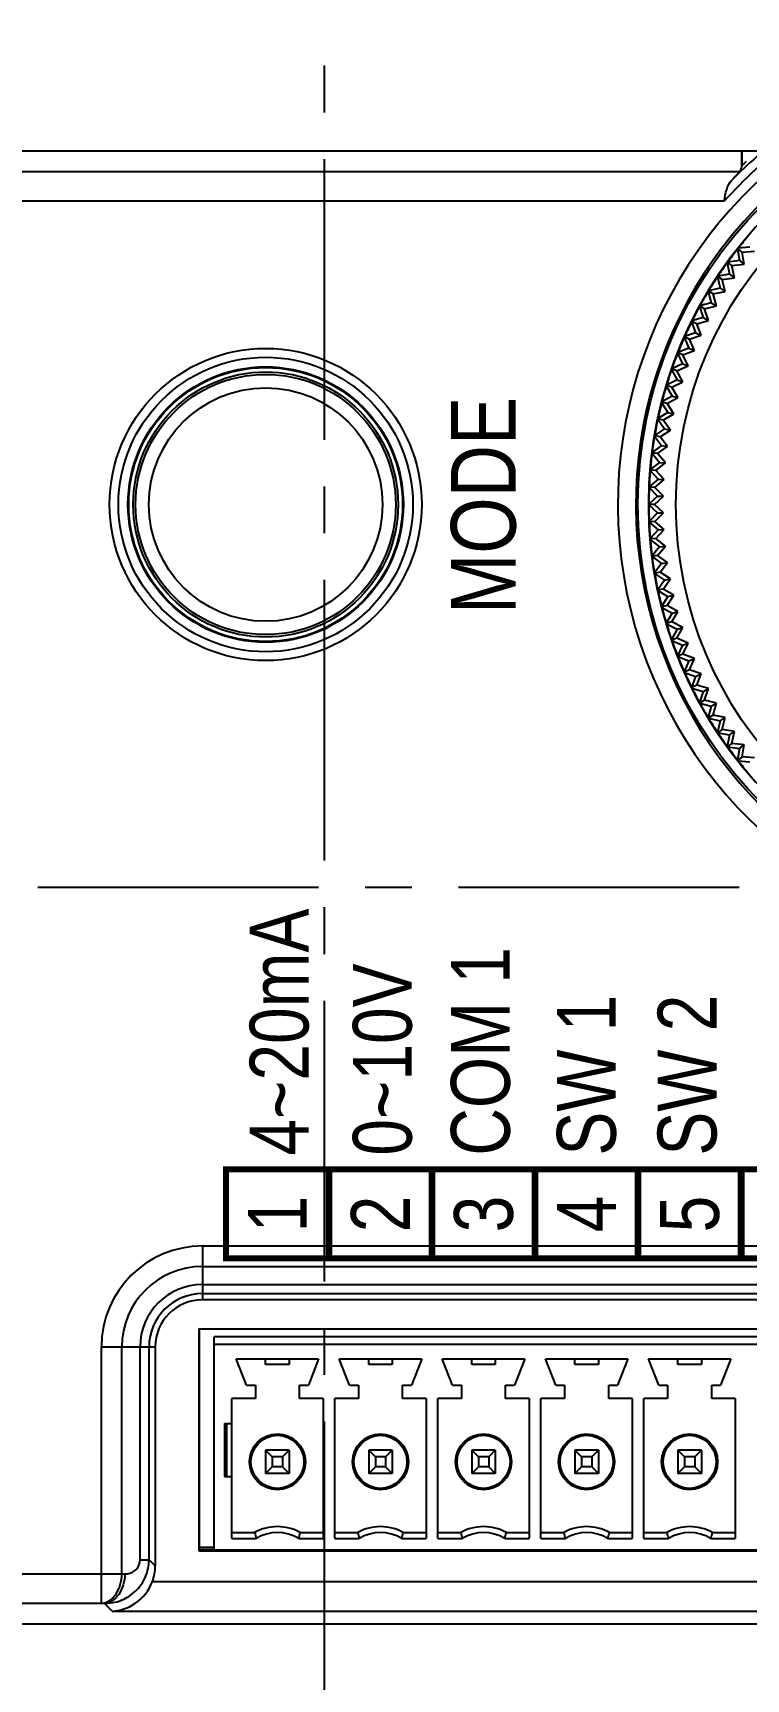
# Model space of a CAD drawing. Extents: x -1638 to -494, y -74 to 314.
# Drawn here: x -1412.4 to -1388.2, y 228.9 to 284.8 of the extents above; entities that cross this region are included whole.
import ezdxf

# ---------------------------------------------------------------- set-up
doc = ezdxf.new("R2010")
doc.units = 0
doc.header["$PDMODE"] = 3
doc.header["$PDSIZE"] = 0.7
doc.linetypes.add('CENTER', pattern=[17.8, 10.75, -2.35, 2.35, -2.35])
doc.linetypes.add('CENTER2', pattern=[28.575, 19.05, -3.175, 3.175, -3.175])
doc.layers.get('DEFPOINTS').update_dxf_attribs({"linetype": 'CONTINUOUS'})
for name, color, linetype in [('1', 7, 'CENTER'), ('3', 112, 'CENTER'), ('DIM', 1, 'CONTINUOUS')]:
    doc.layers.add(name, color=color, linetype=linetype)
doc.styles.add('OMI-1', font='arial.ttf', dxfattribs={"oblique": 1, "height": 3})
doc.styles.get("Standard").update_dxf_attribs({"font": 'gulim.ttc', "width": 0.8, "height": 2})
doc.dimstyles.new('1', dxfattribs={"dimtxt": 5, "dimasz": 2.5, "dimexe": 0.8, "dimexo": 0.3, "dimgap": 0.5, "dimtad": 1, "dimtoh": 1, "dimdec": 1, "dimzin": 0, "dimtxsty": 'OMI-1', "dimcen": 0, "dimclrd": 256, "dimclre": 256, "dimclrt": 256, "dimazin": 3, "dimtfac": 0.8, "dimtdec": 1, "dimtix": 1, "dimtmove": 0, "dimatfit": 3, "dimtolj": 1, "dimtzin": 0})

# ---------------------------------------------------------------- blocks, each defined once
blk = doc.blocks.new('*D2227')
at = {"layer": 'DEFPOINTS', "color": 0}
for p in [(-1477.508, 230.811), (-1327.508, 230.811), (-1327.508, 218.745)]:
    blk.add_point(p, dxfattribs=at)
at = {"layer": 'DIM'}
for p, q in [((-1477.508, 230.511), (-1477.508, 217.945)), ((-1327.508, 230.511), (-1327.508, 217.945)), ((-1475.008, 218.745), (-1330.008, 218.745))]:
    blk.add_line(p, q, dxfattribs=at)
for points in [[(-1475.008, 219.161), (-1475.008, 218.328), (-1477.508, 218.745)], [(-1330.008, 218.328), (-1330.008, 219.161), (-1327.508, 218.745)]]:
    blk.add_solid(points, dxfattribs=at)
at = {"layer": 'DIM', "insert": (-1402.508, 220.776), "char_height": 3, "attachment_point": 5, "style": 'OMI-1'}
blk.add_mtext('\\A1;150.0', dxfattribs=at)
blk = doc.blocks.new('*D2228')
at = {"layer": 'DEFPOINTS', "color": 0}
for p in [(-1308.108, 235.361), (-1402.508, 209.732), (-1308.108, 209.732)]:
    blk.add_point(p, dxfattribs=at)
at = {"layer": 'DIM'}
for p, q in [((-1308.108, 235.061), (-1308.108, 208.932)), ((-1402.508, 210.032), (-1402.508, 210.532)), ((-1400.008, 209.732), (-1310.608, 209.732))]:
    blk.add_line(p, q, dxfattribs=at)
for points in [[(-1400.008, 210.149), (-1400.008, 209.315), (-1402.508, 209.732)], [(-1310.608, 209.315), (-1310.608, 210.149), (-1308.108, 209.732)]]:
    blk.add_solid(points, dxfattribs=at)
at = {"layer": 'DIM', "insert": (-1355.308, 211.764), "char_height": 3, "attachment_point": 5, "style": 'OMI-1'}
blk.add_mtext('\\A1;94.4', dxfattribs=at)
blk = doc.blocks.new('*D2229')
at = {"layer": 'DEFPOINTS', "color": 0}
for p in [(-1496.908, 235.361), (-1496.908, 209.732), (-1402.508, 209.732)]:
    blk.add_point(p, dxfattribs=at)
at = {"layer": 'DIM'}
for p, q in [((-1496.908, 235.061), (-1496.908, 208.932)), ((-1402.508, 210.032), (-1402.508, 210.532)), ((-1405.008, 209.732), (-1494.408, 209.732))]:
    blk.add_line(p, q, dxfattribs=at)
for points in [[(-1494.408, 210.149), (-1494.408, 209.315), (-1496.908, 209.732)], [(-1405.008, 209.315), (-1405.008, 210.149), (-1402.508, 209.732)]]:
    blk.add_solid(points, dxfattribs=at)
at = {"layer": 'DIM', "insert": (-1449.708, 211.764), "char_height": 3, "attachment_point": 5, "style": 'OMI-1'}
blk.add_mtext('\\A1;94.4', dxfattribs=at)

msp = doc.modelspace()

# ---------------------------------------------------------------- linework, layer by layer
at = {"layer": '1', "color": 0, "linetype": 'CONTINUOUS'}
for p, q in [((-1387.783, 280.811), (-1477.508, 280.811)), ((-1328.508, 280.811), (-1476.508, 280.811)), ((-1387.783, 280.811), (-1388.331, 280.811)), ((-1388.331, 280.811), (-1388.331, 280.322)), ((-1388.331, 280.322), (-1388.331, 280.811)), ((-1415.508, 280.112), (-1388.399, 280.112)), ((-1388.933, 279.112), (-1415.508, 279.112)), ((-1388.477, 277.488), (-1388.445, 277.48)), ((-1388.477, 277.488), (-1388.42, 277.094)), ((-1388.064, 277.544), (-1388.461, 277.509)), ((-1388.445, 277.48), (-1388.461, 277.509)), ((-1388.321, 277.381), (-1388.445, 277.48)), ((-1388.321, 277.381), (-1387.905, 277.412)), ((-1388.256, 276.969), (-1388.321, 277.381)), ((-1388.831, 277.021), (-1388.798, 277.014)), ((-1388.831, 277.021), (-1388.758, 276.63)), ((-1388.42, 277.094), (-1388.815, 277.043)), ((-1388.798, 277.014), (-1388.815, 277.043)), ((-1388.67, 276.921), (-1388.798, 277.014)), ((-1388.67, 276.921), (-1388.256, 276.969)), ((-1388.588, 276.512), (-1388.67, 276.921)), ((-1388.42, 277.094), (-1388.256, 276.969)), ((-1389.075, 276.152), (-1389.464, 276.068)), ((-1389.165, 276.54), (-1389.132, 276.534)), ((-1389.165, 276.54), (-1389.075, 276.152)), ((-1388.758, 276.63), (-1389.15, 276.562)), ((-1389.132, 276.534), (-1389.15, 276.562)), ((-1389, 276.447), (-1389.132, 276.534)), ((-1389.075, 276.152), (-1388.901, 276.041)), ((-1389, 276.447), (-1388.588, 276.512)), ((-1388.901, 276.041), (-1389, 276.447)), ((-1388.758, 276.63), (-1388.588, 276.512)), ((-1389.77, 275.537), (-1389.737, 275.534)), ((-1389.77, 275.537), (-1389.649, 275.158)), ((-1389.373, 275.661), (-1389.758, 275.561)), ((-1389.737, 275.534), (-1389.758, 275.561)), ((-1389.599, 275.458), (-1389.737, 275.534)), ((-1389.599, 275.458), (-1389.194, 275.558)), ((-1389.478, 276.045), (-1389.445, 276.04)), ((-1389.478, 276.045), (-1389.373, 275.661)), ((-1389.445, 276.04), (-1389.464, 276.068)), ((-1389.31, 275.959), (-1389.445, 276.04)), ((-1389.373, 275.661), (-1389.194, 275.558)), ((-1389.31, 275.959), (-1388.901, 276.041)), ((-1389.194, 275.558), (-1389.31, 275.959)), ((-1390.041, 275.018), (-1390.008, 275.016)), ((-1390.041, 275.018), (-1389.904, 274.644)), ((-1389.649, 275.158), (-1390.03, 275.042)), ((-1390.008, 275.016), (-1390.03, 275.042)), ((-1389.866, 274.946), (-1390.008, 275.016)), ((-1389.866, 274.946), (-1389.466, 275.063)), ((-1389.649, 275.158), (-1389.466, 275.063)), ((-1389.466, 275.063), (-1389.599, 275.458)), ((-1390.29, 274.488), (-1390.257, 274.487)), ((-1390.29, 274.488), (-1390.138, 274.12)), ((-1389.904, 274.644), (-1390.279, 274.512)), ((-1390.257, 274.487), (-1390.279, 274.512)), ((-1390.113, 274.423), (-1390.257, 274.487)), ((-1390.113, 274.423), (-1389.717, 274.557)), ((-1389.947, 274.04), (-1390.113, 274.423)), ((-1389.904, 274.644), (-1389.717, 274.557)), ((-1389.717, 274.557), (-1389.866, 274.946)), ((-1390.517, 273.948), (-1390.483, 273.949)), ((-1390.517, 273.948), (-1390.349, 273.587)), ((-1390.138, 274.12), (-1390.507, 273.972)), ((-1390.483, 273.949), (-1390.507, 273.972)), ((-1390.336, 273.89), (-1390.483, 273.949)), ((-1390.336, 273.89), (-1389.947, 274.04)), ((-1390.155, 273.515), (-1390.336, 273.89)), ((-1390.138, 274.12), (-1389.947, 274.04)), ((-1390.72, 273.398), (-1390.687, 273.401)), ((-1390.72, 273.398), (-1390.537, 273.045)), ((-1390.349, 273.587), (-1390.712, 273.423)), ((-1390.687, 273.401), (-1390.712, 273.423)), ((-1390.538, 273.349), (-1390.687, 273.401)), ((-1390.538, 273.349), (-1390.155, 273.515)), ((-1390.341, 272.981), (-1390.538, 273.349)), ((-1390.349, 273.587), (-1390.155, 273.515)), ((-1390.901, 272.841), (-1390.868, 272.845)), ((-1390.901, 272.841), (-1390.703, 272.495)), ((-1390.537, 273.045), (-1390.893, 272.866)), ((-1390.868, 272.845), (-1390.893, 272.866)), ((-1390.716, 272.799), (-1390.868, 272.845)), ((-1390.716, 272.799), (-1390.341, 272.981)), ((-1390.505, 272.44), (-1390.716, 272.799)), ((-1390.537, 273.045), (-1390.341, 272.981)), ((-1391.058, 272.277), (-1391.025, 272.282)), ((-1391.058, 272.277), (-1390.846, 271.94)), ((-1390.703, 272.495), (-1391.051, 272.302)), ((-1391.025, 272.282), (-1391.051, 272.302)), ((-1390.872, 272.242), (-1391.025, 272.282)), ((-1390.872, 272.242), (-1390.505, 272.44)), ((-1390.645, 271.893), (-1390.872, 272.242)), ((-1390.703, 272.495), (-1390.505, 272.44)), ((-1391.191, 271.706), (-1391.158, 271.713)), ((-1391.191, 271.706), (-1390.965, 271.378)), ((-1390.846, 271.94), (-1391.186, 271.732)), ((-1391.158, 271.713), (-1391.186, 271.732)), ((-1391.004, 271.68), (-1391.158, 271.713)), ((-1391.004, 271.68), (-1390.645, 271.893)), ((-1390.763, 271.34), (-1391.004, 271.68)), ((-1390.846, 271.94), (-1390.645, 271.893)), ((-1391.3, 271.131), (-1391.268, 271.139)), ((-1391.3, 271.131), (-1391.061, 270.813)), ((-1390.965, 271.378), (-1391.296, 271.157)), ((-1391.268, 271.139), (-1391.296, 271.157)), ((-1391.112, 271.112), (-1391.268, 271.139)), ((-1391.112, 271.112), (-1390.763, 271.34)), ((-1390.857, 270.782), (-1391.112, 271.112)), ((-1390.965, 271.378), (-1390.763, 271.34)), ((-1391.385, 270.551), (-1391.353, 270.56)), ((-1391.385, 270.551), (-1391.133, 270.243)), ((-1391.061, 270.813), (-1391.382, 270.577)), ((-1391.353, 270.56), (-1391.382, 270.577)), ((-1391.197, 270.54), (-1391.353, 270.56)), ((-1391.197, 270.54), (-1390.857, 270.782)), ((-1390.928, 270.222), (-1391.197, 270.54)), ((-1391.061, 270.813), (-1390.857, 270.782)), ((-1391.446, 269.968), (-1391.414, 269.979)), ((-1391.446, 269.968), (-1391.181, 269.671)), ((-1391.133, 270.243), (-1391.444, 269.995)), ((-1391.414, 269.979), (-1391.444, 269.995)), ((-1391.257, 269.966), (-1391.414, 269.979)), ((-1391.257, 269.966), (-1390.928, 270.222)), ((-1390.975, 269.658), (-1391.257, 269.966)), ((-1391.133, 270.243), (-1390.928, 270.222)), ((-1391.482, 269.384), (-1391.451, 269.396)), ((-1391.482, 269.384), (-1391.205, 269.098)), ((-1391.181, 269.671), (-1391.481, 269.41)), ((-1391.451, 269.396), (-1391.481, 269.41)), ((-1391.293, 269.389), (-1391.451, 269.396)), ((-1391.293, 269.389), (-1390.975, 269.658)), ((-1390.999, 269.094), (-1391.293, 269.389)), ((-1391.181, 269.671), (-1390.975, 269.658)), ((-1391.305, 268.811), (-1391.508, 268.811)), ((-1391.205, 269.098), (-1391.494, 268.824)), ((-1391.305, 268.811), (-1390.999, 269.094)), ((-1390.999, 268.529), (-1391.305, 268.811)), ((-1391.205, 269.098), (-1390.999, 269.094)), ((-1391.494, 268.798), (-1391.205, 268.524)), ((-1391.205, 268.524), (-1391.482, 268.239)), ((-1391.293, 268.233), (-1390.999, 268.529)), ((-1391.205, 268.524), (-1390.999, 268.529)), ((-1391.451, 268.227), (-1391.482, 268.239)), ((-1391.481, 268.212), (-1391.451, 268.227)), ((-1391.481, 268.212), (-1391.181, 267.951)), ((-1391.293, 268.233), (-1391.451, 268.227)), ((-1391.181, 267.951), (-1391.446, 267.654)), ((-1390.975, 267.964), (-1391.293, 268.233)), ((-1391.257, 267.657), (-1390.975, 267.964)), ((-1391.181, 267.951), (-1390.975, 267.964)), ((-1391.414, 267.643), (-1391.446, 267.654)), ((-1391.444, 267.628), (-1391.414, 267.643)), ((-1391.444, 267.628), (-1391.133, 267.379)), ((-1391.257, 267.657), (-1391.414, 267.643)), ((-1391.133, 267.379), (-1391.385, 267.071)), ((-1390.928, 267.401), (-1391.257, 267.657)), ((-1391.197, 267.082), (-1390.928, 267.401)), ((-1391.133, 267.379), (-1390.928, 267.401)), ((-1391.353, 267.062), (-1391.385, 267.071)), ((-1391.382, 267.045), (-1391.353, 267.062)), ((-1391.382, 267.045), (-1391.061, 266.81)), ((-1391.197, 267.082), (-1391.353, 267.062)), ((-1391.061, 266.81), (-1391.3, 266.492)), ((-1390.857, 266.84), (-1391.197, 267.082)), ((-1391.112, 266.51), (-1390.857, 266.84)), ((-1391.061, 266.81), (-1390.857, 266.84)), ((-1391.268, 266.484), (-1391.3, 266.492)), ((-1391.296, 266.466), (-1391.268, 266.484)), ((-1391.296, 266.466), (-1390.965, 266.244)), ((-1391.112, 266.51), (-1391.268, 266.484)), ((-1390.965, 266.244), (-1391.191, 265.916)), ((-1390.763, 266.283), (-1391.112, 266.51)), ((-1391.004, 265.943), (-1390.763, 266.283)), ((-1390.965, 266.244), (-1390.763, 266.283)), ((-1391.158, 265.91), (-1391.191, 265.916)), ((-1391.186, 265.89), (-1391.158, 265.91)), ((-1391.186, 265.89), (-1390.846, 265.683)), ((-1391.004, 265.943), (-1391.158, 265.91)), ((-1390.846, 265.683), (-1391.058, 265.346)), ((-1390.645, 265.73), (-1391.004, 265.943)), ((-1390.872, 265.38), (-1390.645, 265.73)), ((-1390.846, 265.683), (-1390.645, 265.73)), ((-1391.025, 265.341), (-1391.058, 265.346)), ((-1391.051, 265.32), (-1391.025, 265.341)), ((-1391.051, 265.32), (-1390.703, 265.127)), ((-1390.872, 265.38), (-1391.025, 265.341)), ((-1390.703, 265.127), (-1390.901, 264.781)), ((-1390.505, 265.183), (-1390.872, 265.38)), ((-1390.716, 264.823), (-1390.505, 265.183)), ((-1390.703, 265.127), (-1390.505, 265.183)), ((-1390.868, 264.778), (-1390.901, 264.781)), ((-1390.893, 264.756), (-1390.868, 264.778)), ((-1390.893, 264.756), (-1390.537, 264.578)), ((-1390.716, 264.823), (-1390.868, 264.778)), ((-1390.537, 264.578), (-1390.72, 264.224)), ((-1390.341, 264.641), (-1390.716, 264.823)), ((-1390.538, 264.274), (-1390.341, 264.641)), ((-1390.537, 264.578), (-1390.341, 264.641)), ((-1390.687, 264.222), (-1390.72, 264.224)), ((-1390.712, 264.199), (-1390.687, 264.222)), ((-1390.712, 264.199), (-1390.349, 264.036)), ((-1390.538, 264.274), (-1390.687, 264.222)), ((-1390.155, 264.108), (-1390.538, 264.274)), ((-1390.349, 264.036), (-1390.517, 263.675)), ((-1390.349, 264.036), (-1390.155, 264.108)), ((-1390.336, 263.732), (-1390.155, 264.108)), ((-1390.483, 263.674), (-1390.517, 263.675)), ((-1390.507, 263.65), (-1390.483, 263.674)), ((-1390.507, 263.65), (-1390.138, 263.502)), ((-1390.336, 263.732), (-1390.483, 263.674)), ((-1389.947, 263.582), (-1390.336, 263.732)), ((-1390.138, 263.502), (-1390.29, 263.135)), ((-1390.138, 263.502), (-1389.947, 263.582)), ((-1390.113, 263.199), (-1389.947, 263.582)), ((-1390.257, 263.135), (-1390.29, 263.135)), ((-1390.279, 263.111), (-1390.257, 263.135)), ((-1390.279, 263.111), (-1389.904, 262.978)), ((-1390.113, 263.199), (-1390.257, 263.135)), ((-1389.717, 263.066), (-1390.113, 263.199)), ((-1389.904, 262.978), (-1390.041, 262.604)), ((-1389.866, 262.676), (-1390.008, 262.606)), ((-1389.904, 262.978), (-1389.717, 263.066)), ((-1389.866, 262.676), (-1389.717, 263.066)), ((-1389.466, 262.56), (-1389.866, 262.676)), ((-1390.008, 262.606), (-1390.041, 262.604)), ((-1390.03, 262.581), (-1390.008, 262.606)), ((-1390.03, 262.581), (-1389.649, 262.464)), ((-1389.649, 262.464), (-1389.77, 262.085)), ((-1389.599, 262.164), (-1389.737, 262.088)), ((-1389.649, 262.464), (-1389.466, 262.56)), ((-1389.599, 262.164), (-1389.466, 262.56)), ((-1389.194, 262.064), (-1389.599, 262.164)), ((-1389.737, 262.088), (-1389.77, 262.085)), ((-1389.758, 262.062), (-1389.737, 262.088)), ((-1389.758, 262.062), (-1389.373, 261.961)), ((-1389.373, 261.961), (-1389.478, 261.577)), ((-1389.445, 261.582), (-1389.478, 261.577)), ((-1389.464, 261.555), (-1389.445, 261.582)), ((-1389.464, 261.555), (-1389.075, 261.47)), ((-1389.31, 261.664), (-1389.445, 261.582)), ((-1389.373, 261.961), (-1389.194, 262.064)), ((-1389.31, 261.664), (-1389.194, 262.064)), ((-1388.901, 261.581), (-1389.31, 261.664)), ((-1389.075, 261.47), (-1388.901, 261.581)), ((-1389, 261.176), (-1388.901, 261.581)), ((-1389.075, 261.47), (-1389.165, 261.082)), ((-1389.132, 261.088), (-1389.165, 261.082)), ((-1389.15, 261.06), (-1389.132, 261.088)), ((-1389.15, 261.06), (-1388.758, 260.992)), ((-1389, 261.176), (-1389.132, 261.088)), ((-1388.588, 261.11), (-1389, 261.176)), ((-1388.758, 260.992), (-1388.831, 260.601)), ((-1388.758, 260.992), (-1388.588, 261.11)), ((-1388.67, 260.701), (-1388.588, 261.11)), ((-1388.798, 260.608), (-1388.831, 260.601)), ((-1388.815, 260.58), (-1388.798, 260.608)), ((-1388.815, 260.58), (-1388.42, 260.528)), ((-1388.67, 260.701), (-1388.798, 260.608)), ((-1388.256, 260.653), (-1388.67, 260.701)), ((-1388.42, 260.528), (-1388.477, 260.134)), ((-1388.42, 260.528), (-1388.256, 260.653)), ((-1388.321, 260.241), (-1388.256, 260.653)), ((-1388.445, 260.143), (-1388.477, 260.134)), ((-1388.461, 260.113), (-1388.445, 260.143)), ((-1388.461, 260.113), (-1388.064, 260.079)), ((-1388.321, 260.241), (-1388.445, 260.143)), ((-1387.905, 260.21), (-1388.321, 260.241)), ((-1406.658, 243.639), (-1352.358, 243.639)), ((-1406.658, 243.639), (-1406.658, 241.811)), ((-1406.658, 242.945), (-1352.358, 242.945)), ((-1406.658, 242.327), (-1352.358, 242.327)), ((-1406.658, 242.022), (-1352.358, 242.022)), ((-1352.358, 241.811), (-1406.658, 241.811)), ((-1406.775, 240.829), (-1352.441, 240.829)), ((-1406.758, 240.811), (-1406.775, 240.829)), ((-1406.775, 240.829), (-1406.775, 233.294)), ((-1406.758, 233.346), (-1406.758, 240.811)), ((-1352.958, 240.551), (-1406.258, 240.551)), ((-1406.258, 233.311), (-1406.258, 240.551)), ((-1406.258, 240.311), (-1352.958, 240.311)), ((-1410.086, 240.211), (-1408.258, 240.211)), ((-1410.086, 231.511), (-1410.086, 240.211)), ((-1409.392, 232.51), (-1409.392, 240.211)), ((-1408.774, 232.989), (-1408.774, 240.211)), ((-1408.469, 232.989), (-1408.469, 240.211)), ((-1408.258, 240.211), (-1408.258, 232.778)), ((-1405.508, 239.811), (-1402.708, 239.811)), ((-1405.158, 238.911), (-1405.508, 239.811)), ((-1404.508, 239.611), (-1404.508, 239.811)), ((-1403.708, 239.811), (-1403.708, 239.611)), ((-1402.708, 239.811), (-1403.058, 238.911)), ((-1402.008, 239.811), (-1399.208, 239.811)), ((-1401.658, 238.911), (-1402.008, 239.811)), ((-1401.008, 239.611), (-1401.008, 239.811)), ((-1400.208, 239.811), (-1400.208, 239.611)), ((-1399.208, 239.811), (-1399.558, 238.911)), ((-1398.508, 239.811), (-1395.708, 239.811)), ((-1398.158, 238.911), (-1398.508, 239.811)), ((-1397.508, 239.611), (-1397.508, 239.811)), ((-1396.708, 239.811), (-1396.708, 239.611)), ((-1395.708, 239.811), (-1396.058, 238.911)), ((-1395.008, 239.811), (-1392.208, 239.811)), ((-1394.658, 238.911), (-1395.008, 239.811)), ((-1394.008, 239.611), (-1394.008, 239.811)), ((-1393.208, 239.811), (-1393.208, 239.611)), ((-1392.208, 239.811), (-1392.558, 238.911)), ((-1391.508, 239.811), (-1388.708, 239.811)), ((-1391.158, 238.911), (-1391.508, 239.811)), ((-1390.508, 239.611), (-1390.508, 239.811)), ((-1389.708, 239.811), (-1389.708, 239.611)), ((-1388.708, 239.811), (-1389.058, 238.911)), ((-1403.708, 239.611), (-1404.508, 239.611)), ((-1400.208, 239.611), (-1401.008, 239.611)), ((-1396.708, 239.611), (-1397.508, 239.611)), ((-1393.208, 239.611), (-1394.008, 239.611)), ((-1389.708, 239.611), (-1390.508, 239.611)), ((-1405.158, 238.911), (-1404.858, 238.911)), ((-1404.858, 238.911), (-1404.858, 238.461)), ((-1403.358, 238.911), (-1403.058, 238.911)), ((-1403.358, 238.461), (-1403.358, 238.911)), ((-1401.658, 238.911), (-1401.358, 238.911)), ((-1401.358, 238.911), (-1401.358, 238.461)), ((-1399.858, 238.911), (-1399.558, 238.911)), ((-1399.858, 238.461), (-1399.858, 238.911)), ((-1398.158, 238.911), (-1397.858, 238.911)), ((-1397.858, 238.911), (-1397.858, 238.461)), ((-1396.358, 238.911), (-1396.058, 238.911)), ((-1396.358, 238.461), (-1396.358, 238.911)), ((-1394.658, 238.911), (-1394.358, 238.911)), ((-1394.358, 238.911), (-1394.358, 238.461)), ((-1392.858, 238.911), (-1392.558, 238.911)), ((-1392.858, 238.461), (-1392.858, 238.911)), ((-1391.158, 238.911), (-1390.858, 238.911)), ((-1390.858, 238.911), (-1390.858, 238.461)), ((-1389.358, 238.911), (-1389.058, 238.911)), ((-1389.358, 238.461), (-1389.358, 238.911)), ((-1404.858, 238.461), (-1405.658, 238.461)), ((-1405.658, 233.711), (-1405.658, 238.461)), ((-1402.558, 238.461), (-1403.358, 238.461)), ((-1402.558, 238.461), (-1402.558, 233.711)), ((-1401.358, 238.461), (-1402.158, 238.461)), ((-1402.158, 233.711), (-1402.158, 238.461)), ((-1399.058, 238.461), (-1399.858, 238.461)), ((-1399.058, 238.461), (-1399.058, 233.711)), ((-1397.858, 238.461), (-1398.658, 238.461)), ((-1398.658, 233.711), (-1398.658, 238.461)), ((-1395.558, 238.461), (-1396.358, 238.461)), ((-1395.558, 238.461), (-1395.558, 233.711)), ((-1394.358, 238.461), (-1395.158, 238.461)), ((-1395.158, 233.711), (-1395.158, 238.461)), ((-1392.058, 238.461), (-1392.858, 238.461)), ((-1392.058, 238.461), (-1392.058, 233.711)), ((-1390.858, 238.461), (-1391.658, 238.461)), ((-1391.658, 233.711), (-1391.658, 238.461)), ((-1388.558, 238.461), (-1389.358, 238.461)), ((-1388.558, 238.461), (-1388.558, 233.711)), ((-1405.908, 237.611), (-1405.658, 237.611)), ((-1405.908, 237.611), (-1405.908, 235.811)), ((-1405.827, 235.811), (-1405.827, 237.611)), ((-1403.708, 236.711), (-1404.508, 236.711)), ((-1404.283, 236.486), (-1404.508, 236.711)), ((-1404.508, 236.711), (-1404.508, 235.911)), ((-1403.933, 236.486), (-1404.283, 236.486)), ((-1404.283, 236.486), (-1404.283, 236.136)), ((-1403.708, 236.711), (-1403.933, 236.486)), ((-1403.933, 236.486), (-1403.933, 236.136)), ((-1403.708, 236.711), (-1403.708, 235.911)), ((-1400.208, 236.711), (-1401.008, 236.711)), ((-1400.783, 236.486), (-1401.008, 236.711)), ((-1401.008, 236.711), (-1401.008, 235.911)), ((-1400.433, 236.486), (-1400.783, 236.486)), ((-1400.783, 236.486), (-1400.783, 236.136)), ((-1400.208, 236.711), (-1400.433, 236.486)), ((-1400.433, 236.486), (-1400.433, 236.136)), ((-1400.208, 236.711), (-1400.208, 235.911)), ((-1396.708, 236.711), (-1397.508, 236.711)), ((-1397.283, 236.486), (-1397.508, 236.711)), ((-1397.508, 236.711), (-1397.508, 235.911)), ((-1396.933, 236.486), (-1397.283, 236.486)), ((-1397.283, 236.486), (-1397.283, 236.136)), ((-1396.708, 236.711), (-1396.933, 236.486)), ((-1396.933, 236.486), (-1396.933, 236.136)), ((-1396.708, 236.711), (-1396.708, 235.911)), ((-1393.208, 236.711), (-1394.008, 236.711)), ((-1393.783, 236.486), (-1394.008, 236.711)), ((-1394.008, 236.711), (-1394.008, 235.911)), ((-1393.433, 236.486), (-1393.783, 236.486)), ((-1393.783, 236.486), (-1393.783, 236.136)), ((-1393.208, 236.711), (-1393.433, 236.486)), ((-1393.433, 236.486), (-1393.433, 236.136)), ((-1393.208, 236.711), (-1393.208, 235.911)), ((-1389.708, 236.711), (-1390.508, 236.711)), ((-1390.283, 236.486), (-1390.508, 236.711)), ((-1390.508, 236.711), (-1390.508, 235.911)), ((-1389.933, 236.486), (-1390.283, 236.486)), ((-1390.283, 236.486), (-1390.283, 236.136)), ((-1389.708, 236.711), (-1389.933, 236.486)), ((-1389.933, 236.486), (-1389.933, 236.136)), ((-1389.708, 236.711), (-1389.708, 235.911)), ((-1404.508, 235.911), (-1404.283, 236.136)), ((-1403.708, 235.911), (-1404.508, 235.911)), ((-1403.933, 236.136), (-1404.283, 236.136)), ((-1403.933, 236.136), (-1403.708, 235.911)), ((-1401.008, 235.911), (-1400.783, 236.136)), ((-1400.208, 235.911), (-1401.008, 235.911)), ((-1400.433, 236.136), (-1400.783, 236.136)), ((-1400.433, 236.136), (-1400.208, 235.911)), ((-1397.508, 235.911), (-1397.283, 236.136)), ((-1396.708, 235.911), (-1397.508, 235.911)), ((-1396.933, 236.136), (-1397.283, 236.136)), ((-1396.933, 236.136), (-1396.708, 235.911)), ((-1394.008, 235.911), (-1393.783, 236.136)), ((-1393.208, 235.911), (-1394.008, 235.911)), ((-1393.433, 236.136), (-1393.783, 236.136)), ((-1393.433, 236.136), (-1393.208, 235.911)), ((-1390.508, 235.911), (-1390.283, 236.136)), ((-1389.708, 235.911), (-1390.508, 235.911)), ((-1389.933, 236.136), (-1390.283, 236.136)), ((-1389.933, 236.136), (-1389.708, 235.911)), ((-1405.908, 235.811), (-1405.658, 235.811)), ((-1405.658, 233.911), (-1404.883, 233.911)), ((-1405.658, 233.711), (-1404.829, 233.711)), ((-1403.387, 233.711), (-1402.558, 233.711)), ((-1403.333, 233.911), (-1402.558, 233.911)), ((-1402.158, 233.911), (-1401.383, 233.911)), ((-1402.158, 233.711), (-1401.329, 233.711)), ((-1399.887, 233.711), (-1399.058, 233.711)), ((-1399.833, 233.911), (-1399.058, 233.911)), ((-1398.658, 233.911), (-1397.883, 233.911)), ((-1398.658, 233.711), (-1397.829, 233.711)), ((-1396.387, 233.711), (-1395.558, 233.711)), ((-1396.333, 233.911), (-1395.558, 233.911)), ((-1395.158, 233.911), (-1394.383, 233.911)), ((-1395.158, 233.711), (-1394.329, 233.711)), ((-1392.887, 233.711), (-1392.058, 233.711)), ((-1392.833, 233.911), (-1392.058, 233.911)), ((-1391.658, 233.911), (-1390.883, 233.911)), ((-1391.658, 233.711), (-1390.829, 233.711)), ((-1389.387, 233.711), (-1388.558, 233.711)), ((-1389.333, 233.911), (-1388.558, 233.911)), ((-1406.775, 233.294), (-1406.747, 233.323)), ((-1406.775, 233.294), (-1352.441, 233.294)), ((-1406.747, 233.323), (-1406.758, 233.346)), ((-1406.747, 233.411), (-1406.258, 233.411)), ((-1406.258, 233.325), (-1406.747, 233.325)), ((-1406.747, 233.323), (-1406.258, 233.323)), ((-1352.958, 233.311), (-1406.258, 233.311)), ((-1415.508, 232.51), (-1409.392, 232.51)), ((-1409.392, 232.51), (-1409.291, 232.507)), ((-1408.774, 232.989), (-1408.469, 232.989)), ((-1408.258, 232.778), (-1408.469, 232.989)), ((-1408.356, 232.245), (-1350.66, 232.245)), ((-1415.508, 231.511), (-1410.086, 231.511)), ((-1410.086, 231.511), (-1409.985, 231.507)), ((-1409.723, 231.245), (-1409.985, 231.507)), ((-1477.508, 230.811), (-1327.508, 230.811)), ((-1476.508, 230.811), (-1328.508, 230.811)), ((-1409.723, 231.245), (-1349.293, 231.245))]:
    msp.add_line(p, q, dxfattribs=at)
at = {"layer": '1', "color": 0, "linetype": 'BYBLOCK', "const_width": 0.2, "elevation": -15.939}
msp.add_lwpolyline([(-1405.858, 243.217), (-1405.858, 246.245), (-1353.358, 246.245), (-1353.358, 243.217)], close=True, dxfattribs=at)
at = {"layer": '1', "color": 0, "const_width": 0.23}
for points in [[(-1402.358, 243.245), (-1402.358, 246.245)], [(-1398.858, 243.245), (-1398.858, 246.245)]]:
    msp.add_lwpolyline(points, dxfattribs=at)
at = {"layer": '1', "color": 0, "extrusion": (-1, 6.12323e-17, 0), "const_width": 0.2, "elevation": 1402.358}
msp.add_lwpolyline([(-243.245, 0), (-246.245, -15.939)], dxfattribs=at)
at = {"layer": '1', "color": 0, "const_width": 0.23, "elevation": 22.2}
for points in [[(-1395.358, 243.245), (-1395.358, 246.245)], [(-1391.858, 243.245), (-1391.858, 246.245)], [(-1388.358, 243.245), (-1388.358, 246.245)]]:
    msp.add_lwpolyline(points, dxfattribs=at)
at = {"layer": '1', "color": 0, "linetype": 'CONTINUOUS'}
for centre, radius in [((-1377.508, 268.811), 14.355), ((-1377.508, 268.811), 13.065), ((-1404.508, 268.811), 5.3), ((-1404.508, 268.811), 5), ((-1404.508, 268.811), 4.676), ((-1404.508, 268.811), 4.65), ((-1404.508, 268.811), 4.5), ((-1404.508, 268.811), 4.418), ((-1404.508, 268.811), 3.964), ((-1404.108, 236.311), 0.95), ((-1404.108, 236.311), 0.9), ((-1400.608, 236.311), 0.95), ((-1400.608, 236.311), 0.9), ((-1397.108, 236.311), 0.95), ((-1397.108, 236.311), 0.9), ((-1393.608, 236.311), 0.95), ((-1393.608, 236.311), 0.9), ((-1390.108, 236.311), 0.95), ((-1390.108, 236.311), 0.9)]:
    msp.add_circle(centre, radius, dxfattribs=at)
for centre, radius, start, end in [((-1377.508, 268.811), 14, 0.0556, 179.9444), ((-1377.508, 268.811), 15.383, 126.8415, 137.9612), ((-1377.508, 268.811), 15.683, 126.8415, 135.4097), ((-1377.508, 268.811), 15.037, 126.8839, 53.1161), ((-1377.508, 268.811), 14.427, 126.8613, 53.1387), ((-1377.508, 268.811), 15.8, 132.5402, 133.2349), ((-1377.508, 268.811), 13.986, 139.2542, 141.5458), ((-1377.508, 268.811), 13.986, 141.6542, 143.9458), ((-1377.508, 268.811), 13.986, 144.0542, 146.3458), ((-1377.508, 268.811), 13.986, 146.4542, 148.7458), ((-1377.508, 268.811), 13.986, 151.2542, 153.5458), ((-1377.508, 268.811), 13.986, 148.8542, 151.1458), ((-1377.508, 268.811), 13.986, 153.6542, 155.9458), ((-1377.508, 268.811), 13.986, 156.0542, 158.3458), ((-1377.508, 268.811), 13.986, 158.4542, 160.7458), ((-1377.508, 268.811), 13.986, 160.8542, 163.1458), ((-1377.508, 268.811), 13.986, 163.2542, 165.5458), ((-1377.508, 268.811), 13.986, 165.6542, 167.9458), ((-1377.508, 268.811), 13.986, 168.0542, 170.3458), ((-1377.508, 268.811), 13.986, 170.4542, 172.7458), ((-1377.508, 268.811), 13.986, 172.8542, 175.1458), ((-1377.508, 268.811), 13.986, 175.2542, 177.5458), ((-1377.508, 268.811), 13.986, 177.6542, 179.9458), ((-1377.508, 268.811), 14, 180.0556, 359.9444), ((-1377.508, 268.811), 13.986, 180.0542, 182.3458), ((-1377.508, 268.811), 13.986, 182.4542, 184.7458), ((-1377.508, 268.811), 13.986, 184.8542, 187.1458), ((-1377.508, 268.811), 13.986, 187.2542, 189.5458), ((-1377.508, 268.811), 13.986, 189.6542, 191.9458), ((-1377.508, 268.811), 13.986, 192.0542, 194.3458), ((-1377.508, 268.811), 13.986, 194.4542, 196.7458), ((-1377.508, 268.811), 13.986, 196.8542, 199.1458), ((-1377.508, 268.811), 13.986, 199.2542, 201.5458), ((-1377.508, 268.811), 13.986, 201.6542, 203.9458), ((-1377.508, 268.811), 13.986, 204.0542, 206.3458), ((-1377.508, 268.811), 13.986, 206.4542, 208.7458), ((-1377.508, 268.811), 13.986, 208.8542, 211.1458), ((-1377.508, 268.811), 13.986, 211.2542, 213.5458), ((-1377.508, 268.811), 13.986, 213.6542, 215.9458), ((-1377.508, 268.811), 13.986, 216.0542, 218.3458), ((-1377.508, 268.811), 13.986, 218.4542, 220.7458), ((-1406.658, 240.211), 3.428, 90, 180), ((-1406.658, 240.211), 2.734, 90, 180), ((-1406.658, 240.211), 2.116, 90, 180), ((-1406.658, 240.211), 1.811, 90, 180), ((-1406.658, 240.211), 1.6, 90, 180), ((-1404.108, 232.511), 1.6, 61.0451, 118.9556), ((-1393.663, 236.804), 11.586, 194.4605, 195.4843), ((-1404.108, 232.511), 1.4, 58.9973, 121.0022), ((-1414.552, 236.804), 11.586, 344.5162, 345.54), ((-1400.608, 232.511), 1.6, 61.0451, 118.9556), ((-1390.163, 236.804), 11.586, 194.4605, 195.4843), ((-1400.608, 232.511), 1.4, 58.9973, 121.0022), ((-1411.052, 236.804), 11.586, 344.5162, 345.54), ((-1397.108, 232.511), 1.6, 61.0451, 118.9556), ((-1386.663, 236.804), 11.586, 194.4605, 195.4843), ((-1397.108, 232.511), 1.4, 58.9973, 121.0022), ((-1407.552, 236.804), 11.586, 344.5162, 345.54), ((-1393.608, 232.511), 1.6, 61.0451, 118.9556), ((-1383.163, 236.804), 11.586, 194.4605, 195.4843), ((-1393.608, 232.511), 1.4, 58.9973, 121.0022), ((-1404.052, 236.804), 11.586, 344.5162, 345.54), ((-1390.108, 232.511), 1.6, 61.0451, 118.9556), ((-1379.663, 236.804), 11.586, 194.4605, 195.4843), ((-1390.108, 232.511), 1.4, 58.9973, 121.0022), ((-1400.552, 236.804), 11.586, 344.5162, 345.54)]:
    msp.add_arc(centre, radius, start, end, dxfattribs=at)
for centre, major_axis, ratio, start_param, end_param in [((-1377.508, 275.505), (0, 13.392), 0.866113, 1.202861, 1.219672), ((-1409.759, 232.78), (1.062, -1.062), 0.998783, 0.421381, 0.784789)]:
    msp.add_ellipse(centre, major_axis=major_axis, ratio=ratio, start_param=start_param, end_param=end_param, dxfattribs=at)
for points, knots in [([(-1388.399, 280.112), (-1388.401, 280.108), (-1388.41, 280.1), (-1388.425, 280.081), (-1388.451, 280.054), (-1388.5, 280.003), (-1388.577, 279.925), (-1388.641, 279.858), (-1388.677, 279.821)], [0, 0, 0, 0, 0.026769, 0.088499, 0.182572, 0.30495, 0.618525, 1, 1, 1, 1]), ([(-1388.933, 279.112), (-1388.911, 279.246), (-1388.87, 279.495), (-1388.759, 279.736), (-1388.677, 279.821)], [0, 0, 0, 0, 0.533464, 1, 1, 1, 1]), ([(-1410.086, 231.511), (-1409.995, 231.514), (-1409.8, 231.581), (-1409.577, 231.814), (-1409.43, 232.137), (-1409.394, 232.383), (-1409.392, 232.51)], [0, 0, 0, 0, 0.207648, 0.443565, 0.711945, 1, 1, 1, 1]), ([(-1409.985, 231.507), (-1409.794, 231.505), (-1409.403, 231.575), (-1408.899, 231.894), (-1408.552, 232.389), (-1408.469, 232.79), (-1408.469, 232.989)], [0, 0, 0, 0, 0.245566, 0.493188, 0.744783, 1, 1, 1, 1]), ([(-1409.291, 232.507), (-1409.293, 232.38), (-1409.329, 232.134), (-1409.476, 231.811), (-1409.699, 231.578), (-1409.894, 231.511), (-1409.985, 231.507)], [0, 0, 0, 0, 0.288025, 0.556448, 0.792379, 1, 1, 1, 1]), ([(-1409.291, 232.507), (-1409.175, 232.503), (-1408.981, 232.563), (-1408.81, 232.766), (-1408.774, 232.913), (-1408.774, 232.989)], [0, 0, 0, 0, 0.446893, 0.705758, 1, 1, 1, 1]), ([(-1409.723, 231.245), (-1409.452, 231.253), (-1408.858, 231.447), (-1408.469, 231.948), (-1408.356, 232.245)], [0, 0, 0, 0, 0.460607, 1, 1, 1, 1])]:
    msp.add_open_spline(points, degree=3, knots=knots, dxfattribs=at)
at = {"layer": '3', "linetype": 'CENTER2', "ltscale": 0.5}
for p, q in [((-1402.508, 28.125), (-1402.508, 288.122)), ((-1288.417, 255.811), (-1528.802, 255.811))]:
    msp.add_line(p, q, dxfattribs=at)

# ---------------------------------------------------------------- texts
at = {"layer": '1', "color": 0, "width": 13.76704, "attachment_point": 1, "rotation": 90}
for s, insert, char_height in [('{\\fArial|b0|i0|c0|p34;MODE}', (-1398.215, 265.095), 2.2), ('{\\fArial|b0|i0|c0|p34;4~20mA}', (-1405.051, 246.707), 2), ('{\\fArial|b0|i0|c0|p34;0~10V}', (-1401.546, 246.707), 2), ('{\\fArial|b0|i0|c0|p34;COM 1}', (-1398.215, 246.707), 2), ('{\\fArial|b0|i0|c0|p34;SW 1}', (-1394.615, 246.707), 2), ('{\\fArial|b0|i0|c0|p34;SW 2}', (-1391.195, 246.707), 2), ('{\\fArial|b0|i0|c0|p34;1}', (-1405.111, 244.103, -22.2), 2), ('{\\fArial|b0|i0|c0|p34;2}', (-1401.611, 244.103, -22.2), 2), ('{\\fArial|b0|i0|c0|p34;3}', (-1398.111, 244.103), 2), ('{\\fArial|b0|i0|c0|p34;4}', (-1394.611, 244.103), 2), ('{\\fArial|b0|i0|c0|p34;5}', (-1391.111, 244.103), 2)]:
    msp.add_mtext(s, dxfattribs=dict(at, insert=insert, char_height=char_height))

# ---------------------------------------------------------------- dimensions: what is measured, and where the dimension line sits
at = {"layer": 'DIM'}
for base, p1, p2, picture, middle in [((-1496.908, 209.732), (-1402.508, 209.732), (-1496.908, 235.361), '*D2229', (-1449.708, 211.764)), ((-1308.108, 209.732), (-1402.508, 209.732), (-1308.108, 235.361), '*D2228', (-1355.308, 211.764)), ((-1327.508, 218.745), (-1477.508, 230.811), (-1327.508, 230.811), '*D2227', (-1402.508, 220.776))]:
    dim = msp.add_linear_dim(base=base, p1=p1, p2=p2, dimstyle='1', dxfattribs=at)
    dim.commit()
    dim.dimension.update_dxf_attribs({"geometry": picture, "text_midpoint": middle})

doc.saveas('drawing.dxf')
